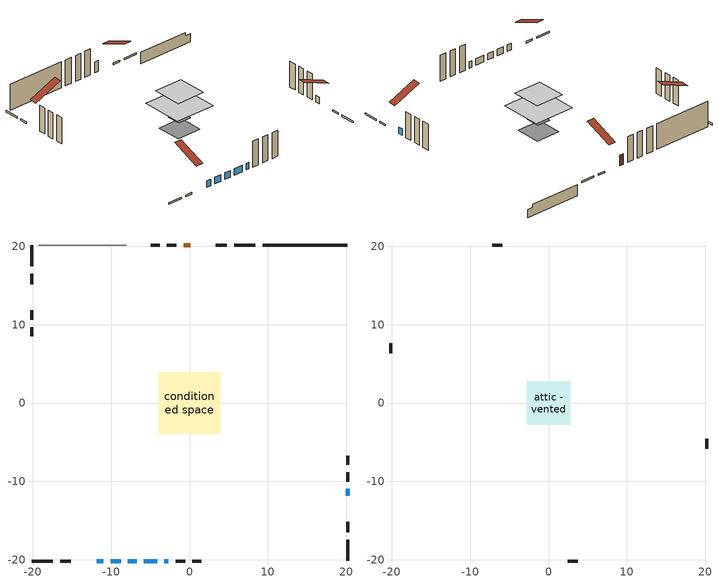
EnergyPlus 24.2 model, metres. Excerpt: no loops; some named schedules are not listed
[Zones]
conditioned space
 floor outside (Floor1 construction): -1.29,-1.29 -1.29,1.29 1.29,1.29 1.29,-1.29 z0.3
 floor adiabatic (AdiabaticFloorConstruction): -3.93,-3.93 -3.93,3.93 3.93,3.93 3.93,-3.93 z2.74
 floor foundation (Slab1 construction): -2.38,-2.38 -2.38,2.38 2.38,2.38 2.38,-2.38 z-1.83
 wall outside (RimJoist1 construction): 8.41,20.16 5.68,20.16 / -20.16,-20.16 -17.43,-20.16 / -20.16,20.16 -20.16,17.43 / 20.16,-20.16 20.16,-17.43 z0.3:0.6
 wall outside (RimJoist2 construction): 4.76,20.16 3.37,20.16 / -16.5,-20.16 -15.12,-20.16 / -20.16,16.5 -20.16,15.12 / 20.16,-16.5 20.16,-15.12 z0.3:0.6
 wall outside (AdiabaticWallConstruction 1): 0.07,20.16 -0.74,20.16 z0.3:2.33
 wall outside (AdiabaticWallConstruction): 20.16,-11.82 20.16,-10.96 / -11.82,-20.16 -10.99,-20.16 / -10.06,-20.16 -8.8,-20.16 / -7.88,-20.16 -6.76,-20.16 / -5.83,-20.16 -4.13,-20.16 / -3.2,-20.16 -2.69,-20.16 z0.3:1.52
 wall outside (Wall1 construction): -1.67,20.16 -2.88,20.16 / -1.76,-20.16 -0.55,-20.16 / -20.16,11.82 -20.16,10.61 / 20.16,-10.03 20.16,-8.82 z0.3:5.18
 wall outside (Wall2 construction): -3.81,20.16 -4.94,20.16 / 0.38,-20.16 1.51,-20.16 / -20.16,9.68 -20.16,8.55 / 20.16,-7.89 20.16,-6.76 z0.3:5.18
 wall foundation (FoundationWall1 construction): 9.34,20.16,-1.83 9.34,20.16,0.3 19.08,20.16,0.3 19.08,20.16,-0.27 20.16,20.16,-0.27 20.16,20.16,-1.83
 wall adiabatic (Wall4 construction): -8.09,20.16 -19.23,20.16 z0.3:5.18
 window (WindowConstruction): 20.16,-11.82 20.16,-10.96 z0.3:1.52
 window (WindowConstruction 1): -11.82,-20.16 -10.99,-20.16 z0.3:1.52
 window (WindowConstruction 2): -10.06,-20.16 -8.81,-20.16 z0.3:1.52
 window (WindowConstruction 3): -7.88,-20.16 -6.76,-20.16 z0.3:1.52
 window (WindowConstruction 4): -5.83,-20.16 -4.13,-20.16 z0.3:1.52
 window (WindowConstruction 5): -3.2,-20.16 -2.69,-20.16 z0.3:1.52
 door (Door): 0.07,20.16 -0.74,20.16 z0.3:2.33
 ceiling adiabatic (AdiabaticFloorConstruction): 3.93,-3.93 3.93,3.93 -3.93,3.93 -3.93,-3.93 z2.74
attic - vented
 floor to conditioned space (Floor2 construction Reversed): -2.78,-2.78 -2.78,2.78 2.78,2.78 2.78,-2.78 z5.18
 wall outside (Wall3 construction): -5.87,20.16 -7.16,20.16 / 2.44,-20.16 3.72,-20.16 / -20.16,7.62 -20.16,6.33 / 20.16,-5.83 20.16,-4.55 z0.3:5.18
 roof outside (Roof1 construction): 1,20.16,5.18 1,14.82,7.4 2.44,14.82,7.4 2.44,20.16,5.18; -12.75,-20.16,5.18 -12.75,-14.82,7.4 -14.19,-14.82,7.4 -14.19,-20.16,5.18; -20.16,12.75,5.18 -14.82,12.75,7.4 -14.82,14.19,7.4 -20.16,14.19,5.18; 20.16,-12.75,5.18 14.82,-12.75,7.4 14.82,-14.19,7.4 20.16,-14.19,5.18
[Building]
Building 1: Terrain=Suburbs
[Site:Location]
Vancouver Intl AP_BC: Latitude {deg}=49.19; Longitude {deg}=-123.18; Time Zone {hr}=-8; Elevation {m}=4; Keep Site Location Information=Yes
[Site:GroundTemperature:Shallow]
8.06451, 6.96315, 6.87495, 7.3976, 9.49575, 11.5841, 13.3946, 14.5416, 14.639, 13.7062, 11.9418, 9.91751
[Site:WaterMainsTemperature]
Calculation Method=Schedule; Temperature Schedule=mains temperature schedule
[Material] Roughness=Rough; Thermal Absorptance=0.9
Name | Thickness {m} | Conductivity {W/m-K} | Density {kg/m3} | Specific Heat {J/kg-K} | Solar Absorptance | Visible Absorptance
asphalt or fiberglass shingles | 0.00635 | 0.162714 | 1121.4 | 1465.45 | 0.4 | 0.4
ceiling stud and cavity | 0.1397 | 0.118237 | 65.682 | 1177.47 | 0.7 | 0.7
concrete 4.0 in. | 0.1016 | 1.803125 | 2242.8 | 837.4 | 0.7 | 0.7
concrete 8.0 in. | 0.2032 | 1.803125 | 2242.8 | 837.4 | 0.7 | 0.7
door material | 0.04445 | 0.188738 | 512.64 | 1214.23 | 0.7 | 0.7
floor covering | 0.0127 | 9.015625 | 54.468 | 1339.84 | 0.6 | 0.6
floor covering 1 | 0.0127 | 0.0433444 | 54.468 | 1339.84 | 0.6 | 0.6
floor rigid ins; wall rigid ins | 0.512978 | 0.029427 | 32.04 | 1214.23 | 0.7 | 0.7
floor stud and cavity | 0.0889 | 0.220952 | 50.32683 | 1063.81 | 0.7 | 0.7
floor stud and cavity 1 | 0.1397 | 1.75129 | 37.0049 | 1207.88 | 0.7 | 0.7
furniture material conditioned space 1 | 0.1524 | 0.115458 | 640.8 | 1214.23 | 0.6 | 0.6
gypsum board | 0.0127 | 0.160291 | 801 | 837.4 | 0.6 | 0.6
osb sheathing 0.5 in. | 0.0127 | 0.115458 | 512.64 | 1214.23 | 0.7 | 0.7
osb sheathing 0.5 in. 1 | 0.0127 | 0.115458 | 512.64 | 1214.23 | 0.4 | 0.4
osb sheathing 0.75 in. | 0.01905 | 0.115458 | 512.64 | 1214.23 | 0.7 | 0.7
osb sheathing 2.0 in. | 0.0508 | 0.115458 | 512.64 | 1214.23 | 0.7 | 0.7
rim joist stud and cavity | 0.0508 | 0.0453916 | 125.044 | 1163.47 | 0.6 | 0.6
rim joist stud and cavity 1 | 0.0508 | 0.0456069 | 125.044 | 1163.47 | 0.6 | 0.6
wall stud and cavity | 0.1397 | 0.119127 | 139.0536 | 1170.24 | 0.7 | 0.7
wall stud and cavity 1 | 0.1397 | 0.115486 | 139.0536 | 1170.24 | 0.7 | 0.7
wall stud and cavity 2 | 0.0889 | 6.9971 | 50.32683 | 1063.81 | 0.6 | 0.6
wall stud and cavity 3 | 0.1397 | 0.104593 | 139.0536 | 1170.24 | 0.7 | 0.7
wall stud and cavity 4 | 0.0889 | 0.380278 | 52.3479 | 1209.89 | 0.7 | 0.7
wall stud and cavity 5 | 0.0889 | 0.391764 | 83.0341 | 1211.67 | 0.7 | 0.7
wood siding | 0.0254 | 0.102417 | 544.68 | 1172.36 | 0.4 | 0.4
wood siding 1 | 0.00254 | 0.102417 | 544.68 | 1172.36 | 0.4 | 0.4
wood siding 2; wood siding 3; wood siding 4 | 0.0254 | 0.102417 | 544.68 | 1172.36 | 0.7 | 0.7
[WindowMaterial:SimpleGlazingSystem]
Name | U-Factor {W/m2-K} | Solar Heat Gain Coefficient
WindowMaterial | 3.87296 | 0.68
WindowMaterial 1 | 4.73034 | 0.65
WindowMaterial 2 | 4.39931 | 0.67
WindowMaterial 3 | 4.51458 | 0.67
WindowMaterial 4 | 4.17163 | 0.68
WindowMaterial 5 | 5.47019 | 0.61
[Construction]
AdiabaticFloorConstruction: floor stud and cavity 1, floor rigid ins, osb sheathing 0.75 in., floor covering 1
AdiabaticWallConstruction: wood siding 3, wall rigid ins, wall stud and cavity 4, gypsum board
AdiabaticWallConstruction 1: wood siding 4, wall rigid ins, wall stud and cavity 4, gypsum board
Door: door material
Floor1 construction: floor stud and cavity, floor covering
Floor2 construction Reversed: gypsum board, ceiling stud and cavity
FoundationWall1 construction: concrete 8.0 in.
furniture construction conditioned space 1: furniture material conditioned space 1
PartitionWallConstruction: gypsum board, wall stud and cavity 5, gypsum board
RimJoist1 construction: wood siding 2, osb sheathing 2.0 in., rim joist stud and cavity
RimJoist2 construction: wood siding 2, osb sheathing 2.0 in., rim joist stud and cavity 1
Roof1 construction: asphalt or fiberglass shingles
Slab1 construction: concrete 4.0 in.
Wall1 construction: wood siding, osb sheathing 0.5 in., wall stud and cavity, gypsum board
Wall2 construction: wood siding, osb sheathing 0.5 in., wall stud and cavity 1, gypsum board
Wall3 construction: wood siding 1, wall stud and cavity 2
Wall4 construction: osb sheathing 0.5 in. 1, wall stud and cavity 3, gypsum board
WindowConstruction: WindowMaterial
WindowConstruction 1: WindowMaterial 1
WindowConstruction 2: WindowMaterial 2
WindowConstruction 3: WindowMaterial 3
WindowConstruction 4: WindowMaterial 4
WindowConstruction 5: WindowMaterial 5
[Zone] Multiplier=1; Part of Total Floor Area=Yes
Name | Volume {m3}
attic - vented | 11.032
conditioned space | 215.5
[Space]
Name | Zone | Volume {m3}
attic - vented 1 | attic - vented | 11.032
conditioned space 1 | conditioned space | 215.5
[ZoneInfiltration:EffectiveLeakageArea]
infil attic - vented 1: Zone or Space=attic - vented 1; Schedule=Always On Discrete; Effective Air Leakage Area {cm2}=1280.28; Stack Coefficient=0.000493967; Wind Coefficient=1.50165e-05
[ZoneMixing]
whole house fan mix: Zone or Space=attic - vented; Schedule=Always On Continuous; Design Flow Rate Calculation Method=Flow/Zone; Design Flow Rate {m3/s}=0; Source Zone or Space=conditioned space
[SurfaceProperty:ExposedFoundationPerimeter]
Slab1: Exposed Perimeter Calculation Method=TotalExposedPerimeter; Total Exposed Perimeter {m}=10.82
[InternalMass] Zone or ZoneList=conditioned space; Space or SpaceList=conditioned space 1
Name | Construction | Surface Area {m2}
furniture mass conditioned space 1 | furniture construction conditioned space 1 | 36.4683
partition wall mass | PartitionWallConstruction | 91.1706
[Lights]
interior lighting: Zone or ZoneList or Space or SpaceList=conditioned space 1; Schedule=interior lighting schedule; Design Level Calculation Method=LightingLevel; Lighting Level {W}=343.2; Return Air Fraction=0; Fraction Radiant=0.6; Fraction Visible=0.2; Fraction Replaceable=1
[People]
occupants: Zone or ZoneList or Space or SpaceList=conditioned space 1; Number of People Schedule=occupants schedule; Number of People Calculation Method=People; Number of People=3; Fraction Radiant=0.314171; Sensible Heat Fraction=0.56303; Activity Level Schedule=occupants activity schedule; Carbon Dioxide Generation Rate {m3/s-W}=0; Enable ASHRAE 55 Comfort Warnings=No; Mean Radiant Temperature Calculation Type=EnclosureAveraged
[ElectricEquipment] Zone or ZoneList or Space or SpaceList=conditioned space 1; Design Level Calculation Method=EquipmentLevel
Name | Schedule | Design Level {W} | Fraction Latent | Fraction Radiant | Fraction Lost
clothes dryer | clothes dryer schedule | 140.772 | 0.015 | 0.081 | 0.85
clothes washer | clothes washer schedule | 32.1985 | 0.03 | 0.162 | 0.7
cooking range | cooking range schedule | 208.969 | 0.08 | 0.432 | 0.2
dishwasher | dishwasher schedule | 66.8632 | 0.3 | 0.18 | 0.4
fridge | fridge schedule | 72.9452 | 0 | 0.6 | 0
mech vent bath fan 0 | mech vent bath fan 0 schedule | 25.1 | 0 | 0 | 1
mech vent house fan | mech vent house fan schedule | 0 | 0 | 0 | 1
mech vent house fan cfis | mech vent house fan cfis schedule | 0 | 0 | 0 | 0
mech vent range fan 0 | mech vent range fan 0 schedule | 57 | 0 | 0 | 1
misc plug loads | misc plug loads schedule | 494.7 | 0.045 | 0.513 | 0.1
whole house fan | Always On Discrete | 0 | 0 | 0 | 1
[OtherEquipment] Zone or ZoneList or Space or SpaceList=conditioned space 1; Design Level Calculation Method=EquipmentLevel
Name | Fuel Type | Schedule | Design Level {W} | Fraction Latent | Fraction Radiant | Fraction Lost
clothes dryer 1 | Electricity | clothes dryer schedule | 0 | 0.015 | 0.081 | 0.85
cooking range 1 | Electricity | cooking range schedule | 0 | 0.08 | 0.432 | 0.2
general water use latent | None | general water use schedule | 59.3978 | 1 | 0 | 0
general water use sensible | None | general water use schedule | -58.539 | 0 | 0.6 | 0
mech vent house fan latent load | None | Always On Discrete | 0 | 1 | 0 | 0
mech vent house fan sensible load | None | Always On Discrete | 0 | 0 | 0 | 0
water heater energy adjustment1 | NaturalGas | Always On Discrete | 0.01 | 0 | 0 | 1
[ZoneInfiltration:DesignFlowRate] Zone or ZoneList or Space or SpaceList=conditioned space 1; Schedule=Always On Discrete; Design Flow Rate Calculation Method=Flow/Zone; Design Flow Rate {m3/s}=0
infil flow; natural vent flow; whole house fan flow
[AvailabilityManager:Scheduled]
furnace airloop Availability Manager: Schedule=Always On Discrete
[Foundation:Kiva]
Foundation Kiva 1: Initial Indoor Air Temperature {C}=18; Wall Height Above Grade {m}=0.300015; Wall Depth Below Slab {m}=0.2032
[Foundation:Kiva:Settings]
Soil Conductivity {W/m-K}=0.849921; Soil Density {kg/m3}=1842.3; Soil Specific Heat {J/kg-K}=418.7; Ground Solar Absorptivity=0.9; Ground Thermal Absorptivity=0.9; Ground Surface Roughness {m}=0.03; Far-Field Width {m}=40; Deep-Ground Boundary Condition=ZeroFlux; Deep-Ground Depth {m}=40; Minimum Cell Dimension {m}=0.2; Maximum Cell Growth Coefficient=3; Simulation Timestep=Timestep
[Exterior:Lights]
exterior lighting: Schedule=exterior lighting schedule; Design Level {W}=75.6
[EnergyManagementSystem:GlobalVariable]
furnace_airloop_Fan_RTF
infil_program_Qfan
infil_program_Qinf
natural_vent_program_Qnv
natural_vent_program_Qwhf
[EnergyManagementSystem:Sensor]
Name | Output:Variable or Output:Meter Index Key | Output:Variable or Output:Meter
airflow_gain | infil flow | Infiltration Sensible Heat Gain Energy
airflow_gain_1 | natural vent flow | Infiltration Sensible Heat Gain Energy
airflow_gain_2 | whole house fan flow | Infiltration Sensible Heat Gain Energy
airflow_loss | infil flow | Infiltration Sensible Heat Loss Energy
airflow_loss_1 | natural vent flow | Infiltration Sensible Heat Loss Energy
airflow_loss_2 | whole house fan flow | Infiltration Sensible Heat Loss Energy
clg_load_cond |  | Cooling:EnergyTransfer:Zone:CONDITIONED SPACE
clg_sp_s; clg_sp_s_1 | cooling setpoint | Schedule Value
clothes_dryer_exhaust_0_sch_s | clothes dryer exhaust 0 schedule | Schedule Value
cool_season | cooling season schedule | Schedule Value
htg_load_cond |  | Heating:EnergyTransfer:Zone:CONDITIONED SPACE
htg_sp_s; htg_sp_s_1 | heating setpoint | Schedule Value
ig_ee_conv | clothes dryer | Electric Equipment Convective Heating Energy
ig_ee_conv_2 | cooking range | Electric Equipment Convective Heating Energy
ig_ee_conv_4 | fridge | Electric Equipment Convective Heating Energy
ig_ee_conv_5 | misc plug loads | Electric Equipment Convective Heating Energy
ig_ee_conv_6 | whole house fan | Electric Equipment Convective Heating Energy
ig_ee_rad | clothes dryer | Electric Equipment Radiant Heating Energy
ig_ee_rad_2 | cooking range | Electric Equipment Radiant Heating Energy
ig_ee_rad_4 | fridge | Electric Equipment Radiant Heating Energy
ig_ee_rad_5 | misc plug loads | Electric Equipment Radiant Heating Energy
ig_ee_rad_6 | whole house fan | Electric Equipment Radiant Heating Energy
ig_lgt_conv | interior lighting | Lights Convective Heating Energy
ig_lgt_rad | interior lighting | Lights Radiant Heating Energy
ig_lgt_vis | interior lighting | Lights Visible Radiation Heating Energy
ig_oe_conv | clothes dryer 1 | Other Equipment Convective Heating Energy
ig_oe_conv_1 | cooking range 1 | Other Equipment Convective Heating Energy
ig_oe_conv_2 | general water use latent | Other Equipment Convective Heating Energy
ig_oe_conv_3 | general water use sensible | Other Equipment Convective Heating Energy
ig_oe_conv_4 | water heater energy adjustment1 | Other Equipment Convective Heating Energy
ig_oe_rad | clothes dryer 1 | Other Equipment Radiant Heating Energy
ig_oe_rad_1 | cooking range 1 | Other Equipment Radiant Heating Energy
ig_oe_rad_2 | general water use latent | Other Equipment Radiant Heating Energy
ig_oe_rad_3 | general water use sensible | Other Equipment Radiant Heating Energy
ig_oe_rad_4 | water heater energy adjustment1 | Other Equipment Radiant Heating Energy
ig_ppl_conv | occupants | People Convective Heating Energy
ig_ppl_rad | occupants | People Radiant Heating Energy
im_conv | furniture mass conditioned space 1 | Surface Inside Face Convection Heat Gain Energy
im_conv_1 | partition wall mass | Surface Inside Face Convection Heat Gain Energy
im_ig | furniture mass conditioned space 1 | Surface Inside Face Internal Gains Radiation Heat Gain Energy
im_ig_1 | partition wall mass | Surface Inside Face Internal Gains Radiation Heat Gain Energy
im_lgt | furniture mass conditioned space 1 | Surface Inside Face Lights Radiation Heat Gain Energy
im_lgt_1 | partition wall mass | Surface Inside Face Lights Radiation Heat Gain Energy
im_sol | furniture mass conditioned space 1 | Surface Inside Face Solar Radiation Heat Gain Energy
im_sol_1 | partition wall mass | Surface Inside Face Solar Radiation Heat Gain Energy
im_surf | furniture mass conditioned space 1 | Surface Inside Face Net Surface Thermal Radiation Heat Gain Energy
im_surf_1 | partition wall mass | Surface Inside Face Net Surface Thermal Radiation Heat Gain Energy
mech_vent_bath_fan_0_sch_s | mech vent bath fan 0 schedule | Schedule Value
mech_vent_range_fan_0_sch_s | mech vent range fan 0 schedule | Schedule Value
mv_conv | mech vent bath fan 0 | Electric Equipment Convective Heating Energy
mv_conv_1 | mech vent house fan | Electric Equipment Convective Heating Energy
mv_conv_2 | mech vent house fan cfis | Electric Equipment Convective Heating Energy
mv_conv_3 | mech vent range fan 0 | Electric Equipment Convective Heating Energy
mv_conv_4 | mech vent house fan latent load | Other Equipment Convective Heating Energy
mv_conv_5 | mech vent house fan sensible load | Other Equipment Convective Heating Energy
mv_rad | mech vent bath fan 0 | Electric Equipment Radiant Heating Energy
mv_rad_1 | mech vent house fan | Electric Equipment Radiant Heating Energy
mv_rad_2 | mech vent house fan cfis | Electric Equipment Radiant Heating Energy
mv_rad_3 | mech vent range fan 0 | Electric Equipment Radiant Heating Energy
mv_rad_4 | mech vent house fan latent load | Other Equipment Radiant Heating Energy
mv_rad_5 | mech vent house fan sensible load | Other Equipment Radiant Heating Energy
natural_vent_s | natural vent schedule | Schedule Value
out_pb_s |  | Site Outdoor Air Barometric Pressure
out_wt_s |  | Site Outdoor Air Humidity Ratio
site_vw_s |  | Site Wind Speed
ss_back_out | Window1 | Surface Window Shortwave from Zone Back Out Window Heat Transfer Rate
ss_back_out_1 | Window2 | Surface Window Shortwave from Zone Back Out Window Heat Transfer Rate
ss_back_out_2 | Window3 | Surface Window Shortwave from Zone Back Out Window Heat Transfer Rate
ss_back_out_3 | Window4 | Surface Window Shortwave from Zone Back Out Window Heat Transfer Rate
ss_back_out_4 | Window5 | Surface Window Shortwave from Zone Back Out Window Heat Transfer Rate
ss_back_out_5 | Window6 | Surface Window Shortwave from Zone Back Out Window Heat Transfer Rate
ss_conv | Door1 | Surface Inside Face Convection Heat Gain Energy
ss_conv_1 | Window1 | Surface Inside Face Convection Heat Gain Energy
ss_conv_2 | Window2 | Surface Inside Face Convection Heat Gain Energy
ss_conv_3 | Window3 | Surface Inside Face Convection Heat Gain Energy
ss_conv_4 | Window4 | Surface Inside Face Convection Heat Gain Energy
ss_conv_5 | Window5 | Surface Inside Face Convection Heat Gain Energy
ss_conv_6 | Window6 | Surface Inside Face Convection Heat Gain Energy
ss_ig | Door1 | Surface Inside Face Internal Gains Radiation Heat Gain Energy
ss_ig_1 | Window1 | Surface Inside Face Internal Gains Radiation Heat Gain Energy
ss_ig_2 | Window2 | Surface Inside Face Internal Gains Radiation Heat Gain Energy
ss_ig_3 | Window3 | Surface Inside Face Internal Gains Radiation Heat Gain Energy
ss_ig_4 | Window4 | Surface Inside Face Internal Gains Radiation Heat Gain Energy
ss_ig_5 | Window5 | Surface Inside Face Internal Gains Radiation Heat Gain Energy
ss_ig_6 | Window6 | Surface Inside Face Internal Gains Radiation Heat Gain Energy
ss_lgt | Door1 | Surface Inside Face Lights Radiation Heat Gain Energy
ss_sol | Door1 | Surface Inside Face Solar Radiation Heat Gain Energy
ss_surf | Door1 | Surface Inside Face Net Surface Thermal Radiation Heat Gain Energy
ss_surf_1 | Window1 | Surface Inside Face Net Surface Thermal Radiation Heat Gain Energy
ss_surf_2 | Window2 | Surface Inside Face Net Surface Thermal Radiation Heat Gain Energy
ss_surf_3 | Window3 | Surface Inside Face Net Surface Thermal Radiation Heat Gain Energy
ss_surf_4 | Window4 | Surface Inside Face Net Surface Thermal Radiation Heat Gain Energy
ss_surf_5 | Window5 | Surface Inside Face Net Surface Thermal Radiation Heat Gain Energy
ss_surf_6 | Window6 | Surface Inside Face Net Surface Thermal Radiation Heat Gain Energy
ss_trans_in | Window1 | Surface Window Transmitted Solar Radiation Rate
ss_trans_in_1 | Window2 | Surface Window Transmitted Solar Radiation Rate
ss_trans_in_2 | Window3 | Surface Window Transmitted Solar Radiation Rate
ss_trans_in_3 | Window4 | Surface Window Transmitted Solar Radiation Rate
ss_trans_in_4 | Window5 | Surface Window Transmitted Solar Radiation Rate
ss_trans_in_5 | Window6 | Surface Window Transmitted Solar Radiation Rate
ss_trans_out | Window1 | Surface Inside Face Initial Transmitted Diffuse Transmitted Out Window Solar Radiation Rate
ss_trans_out_1 | Window2 | Surface Inside Face Initial Transmitted Diffuse Transmitted Out Window Solar Radiation Rate
ss_trans_out_2 | Window3 | Surface Inside Face Initial Transmitted Diffuse Transmitted Out Window Solar Radiation Rate
ss_trans_out_3 | Window4 | Surface Inside Face Initial Transmitted Diffuse Transmitted Out Window Solar Radiation Rate
ss_trans_out_4 | Window5 | Surface Inside Face Initial Transmitted Diffuse Transmitted Out Window Solar Radiation Rate
ss_trans_out_5 | Window6 | Surface Inside Face Initial Transmitted Diffuse Transmitted Out Window Solar Radiation Rate
s_conv | Floor1 | Surface Inside Face Convection Heat Gain Energy
s_conv_1 | Floor2 | Surface Inside Face Convection Heat Gain Energy
s_conv_10 | RimJoist2:180 | Surface Inside Face Convection Heat Gain Energy
s_conv_11 | RimJoist2:270 | Surface Inside Face Convection Heat Gain Energy
s_conv_12 | RimJoist2:90 | Surface Inside Face Convection Heat Gain Energy
s_conv_13 | Slab1 | Surface Inside Face Convection Heat Gain Energy
s_conv_14 | Wall1:0 | Surface Inside Face Convection Heat Gain Energy
s_conv_15 | Wall1:180 | Surface Inside Face Convection Heat Gain Energy
s_conv_16 | Wall1:270 | Surface Inside Face Convection Heat Gain Energy
s_conv_17 | Wall1:90 | Surface Inside Face Convection Heat Gain Energy
s_conv_18 | Wall2:0 | Surface Inside Face Convection Heat Gain Energy
s_conv_19 | Wall2:180 | Surface Inside Face Convection Heat Gain Energy
s_conv_2 | FoundationWall1 | Surface Inside Face Convection Heat Gain Energy
s_conv_20 | Wall2:270 | Surface Inside Face Convection Heat Gain Energy
s_conv_21 | Wall2:90 | Surface Inside Face Convection Heat Gain Energy
s_conv_22 | Wall4 | Surface Inside Face Convection Heat Gain Energy
s_conv_3 | inferred conditioned ceiling | Surface Inside Face Convection Heat Gain Energy
s_conv_4 | inferred conditioned floor | Surface Inside Face Convection Heat Gain Energy
s_conv_5 | RimJoist1:0 | Surface Inside Face Convection Heat Gain Energy
s_conv_6 | RimJoist1:180 | Surface Inside Face Convection Heat Gain Energy
s_conv_7 | RimJoist1:270 | Surface Inside Face Convection Heat Gain Energy
s_conv_8 | RimJoist1:90 | Surface Inside Face Convection Heat Gain Energy
s_conv_9 | RimJoist2:0 | Surface Inside Face Convection Heat Gain Energy
s_ig | Floor1 | Surface Inside Face Internal Gains Radiation Heat Gain Energy
s_ig_1 | Floor2 | Surface Inside Face Internal Gains Radiation Heat Gain Energy
s_ig_10 | RimJoist2:180 | Surface Inside Face Internal Gains Radiation Heat Gain Energy
s_ig_11 | RimJoist2:270 | Surface Inside Face Internal Gains Radiation Heat Gain Energy
s_ig_12 | RimJoist2:90 | Surface Inside Face Internal Gains Radiation Heat Gain Energy
s_ig_13 | Slab1 | Surface Inside Face Internal Gains Radiation Heat Gain Energy
s_ig_14 | Wall1:0 | Surface Inside Face Internal Gains Radiation Heat Gain Energy
s_ig_15 | Wall1:180 | Surface Inside Face Internal Gains Radiation Heat Gain Energy
s_ig_16 | Wall1:270 | Surface Inside Face Internal Gains Radiation Heat Gain Energy
s_ig_17 | Wall1:90 | Surface Inside Face Internal Gains Radiation Heat Gain Energy
s_ig_18 | Wall2:0 | Surface Inside Face Internal Gains Radiation Heat Gain Energy
s_ig_19 | Wall2:180 | Surface Inside Face Internal Gains Radiation Heat Gain Energy
s_ig_2 | FoundationWall1 | Surface Inside Face Internal Gains Radiation Heat Gain Energy
s_ig_20 | Wall2:270 | Surface Inside Face Internal Gains Radiation Heat Gain Energy
s_ig_21 | Wall2:90 | Surface Inside Face Internal Gains Radiation Heat Gain Energy
s_ig_22 | Wall4 | Surface Inside Face Internal Gains Radiation Heat Gain Energy
s_ig_3 | inferred conditioned ceiling | Surface Inside Face Internal Gains Radiation Heat Gain Energy
s_ig_4 | inferred conditioned floor | Surface Inside Face Internal Gains Radiation Heat Gain Energy
s_ig_5 | RimJoist1:0 | Surface Inside Face Internal Gains Radiation Heat Gain Energy
s_ig_6 | RimJoist1:180 | Surface Inside Face Internal Gains Radiation Heat Gain Energy
s_ig_7 | RimJoist1:270 | Surface Inside Face Internal Gains Radiation Heat Gain Energy
s_ig_8 | RimJoist1:90 | Surface Inside Face Internal Gains Radiation Heat Gain Energy
s_ig_9 | RimJoist2:0 | Surface Inside Face Internal Gains Radiation Heat Gain Energy
s_lgt | Floor1 | Surface Inside Face Lights Radiation Heat Gain Energy
s_lgt_1 | Floor2 | Surface Inside Face Lights Radiation Heat Gain Energy
s_lgt_10 | RimJoist2:180 | Surface Inside Face Lights Radiation Heat Gain Energy
s_lgt_11 | RimJoist2:270 | Surface Inside Face Lights Radiation Heat Gain Energy
s_lgt_12 | RimJoist2:90 | Surface Inside Face Lights Radiation Heat Gain Energy
s_lgt_13 | Slab1 | Surface Inside Face Lights Radiation Heat Gain Energy
s_lgt_14 | Wall1:0 | Surface Inside Face Lights Radiation Heat Gain Energy
s_lgt_15 | Wall1:180 | Surface Inside Face Lights Radiation Heat Gain Energy
s_lgt_16 | Wall1:270 | Surface Inside Face Lights Radiation Heat Gain Energy
s_lgt_17 | Wall1:90 | Surface Inside Face Lights Radiation Heat Gain Energy
s_lgt_18 | Wall2:0 | Surface Inside Face Lights Radiation Heat Gain Energy
s_lgt_19 | Wall2:180 | Surface Inside Face Lights Radiation Heat Gain Energy
s_lgt_2 | FoundationWall1 | Surface Inside Face Lights Radiation Heat Gain Energy
s_lgt_20 | Wall2:270 | Surface Inside Face Lights Radiation Heat Gain Energy
s_lgt_21 | Wall2:90 | Surface Inside Face Lights Radiation Heat Gain Energy
s_lgt_22 | Wall4 | Surface Inside Face Lights Radiation Heat Gain Energy
s_lgt_3 | inferred conditioned ceiling | Surface Inside Face Lights Radiation Heat Gain Energy
s_lgt_4 | inferred conditioned floor | Surface Inside Face Lights Radiation Heat Gain Energy
s_lgt_5 | RimJoist1:0 | Surface Inside Face Lights Radiation Heat Gain Energy
s_lgt_6 | RimJoist1:180 | Surface Inside Face Lights Radiation Heat Gain Energy
s_lgt_7 | RimJoist1:270 | Surface Inside Face Lights Radiation Heat Gain Energy
s_lgt_8 | RimJoist1:90 | Surface Inside Face Lights Radiation Heat Gain Energy
s_lgt_9 | RimJoist2:0 | Surface Inside Face Lights Radiation Heat Gain Energy
